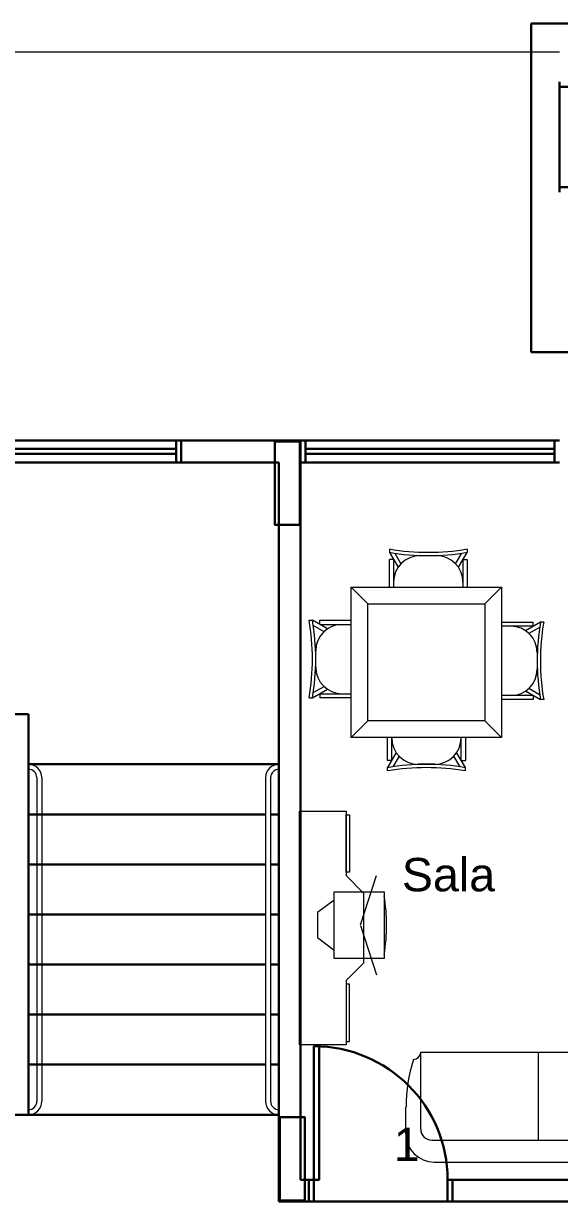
# Model space of a CAD drawing. Header units: inches. Extents: x -27 to 114, y -35 to 60.
# Drawn here: x -17.72 to -14.51, y 16.21 to 23.27 of the extents above; entities that cross this region are included whole.
import ezdxf

# ---------------------------------------------------------------- set-up
doc = ezdxf.new("R2010")
doc.units = ezdxf.units.IN
doc.header["$LTSCALE"] = 10
doc.header["$MEASUREMENT"] = 0
doc.linetypes.add('Dashed', pattern=[0.75, 0.5, -0.25])
for name, color, linetype, lineweight in [('DI-Detalhes', 6, 'Dashed', 30), ('ESQUADRIAS', 7, 'Continuous', 20), ('FO-PILARES', 2, 'Continuous', 30), ('xeixo', 3, 'Continuous', 20), ('xjanela-porta', 253, 'Continuous', 30), ('xmoveis', 253, 'Continuous', 20), ('xparede', 7, 'Continuous', 30), ('xpiso', 4, 'Continuous', 30), ('xtexto', 7, 'Continuous', 20)]:
    doc.layers.add(name, color=color, linetype=linetype, lineweight=lineweight)
doc.styles.add('Arial', font='arial.ttf')

msp = doc.modelspace()

# ---------------------------------------------------------------- linework, layer by layer
at = {"layer": 'DI-Detalhes'}
msp.add_lwpolyline([(-14.6845, 21.3034), (-12.2345, 21.3034), (-12.2345, 23.2734), (-14.6845, 23.2734), (-14.6845, 21.3034)], close=True, dxfattribs=at)
at = {"layer": 'ESQUADRIAS'}
for p, q in [((-17.6445, 18.7534), (-17.6445, 16.8134)), ((-17.6145, 18.7534), (-17.6145, 16.8134)), ((-16.2745, 18.7534), (-16.2745, 16.8134)), ((-16.2445, 18.7534), (-16.2445, 16.8134))]:
    msp.add_line(p, q, dxfattribs=at)
for centre, radius, start, end in [((-17.6945, 18.7534), 0.08, 0, 90), ((-17.6945, 18.7534), 0.05, 0, 90), ((-16.1945, 18.7534), 0.08, 90, 180), ((-16.1945, 18.7534), 0.05, 90, 180), ((-17.6945, 16.8129), 0.0797, 269.81, 0.18953), ((-17.694, 16.8129), 0.0495, 269.417, 0.58332), ((-16.195, 16.8129), 0.0797, 179.81, 270.19), ((-16.195, 16.8129), 0.0495, 179.417, 270.583)]:
    msp.add_arc(centre, radius, start, end, dxfattribs=at)
at = {"layer": 'FO-PILARES'}
for points in [[(-16.2195, 20.2689), (-16.1445, 20.2689), (-16.0695, 20.2689), (-16.0695, 20.5189), (-16.0695, 20.7689), (-16.1445, 20.7689), (-16.2195, 20.7689), (-16.2195, 20.5189), (-16.2195, 20.2689), (-16.2195, 20.2689)], [(-16.19, 16.2189), (-16.115, 16.2189), (-16.04, 16.2189), (-16.04, 16.4689), (-16.04, 16.7189), (-16.115, 16.7189), (-16.19, 16.7189), (-16.19, 16.4689), (-16.19, 16.2189), (-16.19, 16.2189)]]:
    msp.add_lwpolyline(points, close=True, dxfattribs=at)
at = {"layer": 'xeixo'}
msp.add_line((-21.0045, 23.1034), (-14.5145, 23.1034), dxfattribs=at)
at = {"layer": 'xjanela-porta'}
for p, q in [((-14.5145, 22.8934), (-14.5145, 22.2934)), ((-19.0095, 20.7734), (-16.8095, 20.7734)), ((-16.0345, 20.7734), (-14.5445, 20.7734)), ((-19.0095, 20.6434), (-16.8095, 20.6434)), ((-16.0345, 20.6434), (-14.5445, 20.6434))]:
    msp.add_line(p, q, dxfattribs=at)
for points in [[(-14.5145, 22.9234), (-14.5145, 22.8934), (-14.3845, 22.8934), (-14.3845, 22.9234)], [(-14.3845, 22.2634), (-14.3845, 22.2934), (-14.5145, 22.2934), (-14.5145, 22.2634)], [(-16.7795, 20.6434), (-16.8095, 20.6434), (-16.8095, 20.7734), (-16.7795, 20.7734)], [(-16.0645, 20.7734), (-16.0345, 20.7734), (-16.0345, 20.6434), (-16.0645, 20.6434)], [(-14.5145, 20.6434), (-14.5445, 20.6434), (-14.5445, 20.7734), (-14.5145, 20.7734)], [(-16.0145, 16.2134), (-15.9845, 16.2134), (-15.9845, 16.3434), (-16.0145, 16.3434)], [(-15.1545, 16.3434), (-15.1845, 16.3434), (-15.1845, 16.2134), (-15.1545, 16.2134)]]:
    msp.add_lwpolyline(points, dxfattribs=at)
for points in [[(-19.0095, 20.6934), (-16.8095, 20.6934), (-16.8095, 20.7234), (-19.0095, 20.7234), (-19.0095, 20.6934), (-19.0095, 20.6934)], [(-16.0345, 20.6934), (-14.5445, 20.6934), (-14.5445, 20.7234), (-16.0345, 20.7234), (-16.0345, 20.6934), (-16.0345, 20.6934)], [(-15.9845, 16.3434), (-15.9545, 16.3434), (-15.9545, 17.1434), (-15.9845, 17.1434), (-15.9845, 16.3434), (-15.9845, 16.3434)]]:
    msp.add_lwpolyline(points, close=True, dxfattribs=at)
msp.add_arc((-15.9845, 16.3434), 0.8, 0, 90, dxfattribs=at)
at = {"layer": 'xmoveis'}
for p, q in [((-15.5325, 20.1239), (-15.5325, 20.1039)), ((-15.0675, 20.1239), (-15.0675, 20.1039)), ((-15.5325, 20.1039), (-15.481, 20.0144)), ((-15.5325, 19.8944), (-15.5325, 20.0614)), ((-15.508, 20.0614), (-15.5325, 20.0614)), ((-15.508, 20.0614), (-15.508, 19.8944)), ((-15.501, 20.0989), (-15.464, 20.0354)), ((-15.3495, 20.0844), (-15.2505, 20.0844)), ((-15.136, 20.0354), (-15.099, 20.0989)), ((-15.1195, 20.0144), (-15.0675, 20.1039)), ((-15.0925, 20.0614), (-15.0925, 19.8944)), ((-15.0925, 20.0614), (-15.0675, 20.0614)), ((-15.0675, 20.0614), (-15.0675, 19.8944)), ((-15.662, 19.7944), (-15.762, 19.8944)), ((-14.862, 19.8944), (-14.962, 19.7944)), ((-16.0135, 19.6969), (-15.9935, 19.6969)), ((-15.904, 19.6449), (-15.9935, 19.6969)), ((-15.9245, 19.6284), (-15.9885, 19.6654)), ((-15.9505, 19.6969), (-15.762, 19.6969)), ((-15.9505, 19.6719), (-15.9505, 19.6969)), ((-15.9505, 19.6719), (-15.762, 19.6719)), ((-14.862, 19.6859), (-14.671, 19.6859)), ((-14.671, 19.6614), (-14.862, 19.6614)), ((-14.628, 19.6859), (-14.7175, 19.6344)), ((-14.633, 19.6544), (-14.697, 19.6174)), ((-14.671, 19.6614), (-14.671, 19.6859)), ((-14.608, 19.6859), (-14.628, 19.6859)), ((-15.974, 19.4149), (-15.974, 19.5139)), ((-14.6475, 19.5029), (-14.6475, 19.4039)), ((-15.9935, 19.2314), (-15.904, 19.2834)), ((-15.9885, 19.2629), (-15.9245, 19.2999)), ((-14.697, 19.2894), (-14.633, 19.2524)), ((-16.0135, 19.2314), (-15.9935, 19.2314)), ((-15.9505, 19.2564), (-15.762, 19.2564)), ((-15.9505, 19.2564), (-15.9505, 19.2314)), ((-15.762, 19.2314), (-15.9505, 19.2314)), ((-14.671, 19.2459), (-14.862, 19.2459)), ((-14.671, 19.2209), (-14.862, 19.2209)), ((-14.7175, 19.2729), (-14.628, 19.2209)), ((-14.671, 19.2459), (-14.671, 19.2209)), ((-14.608, 19.2209), (-14.628, 19.2209)), ((-15.662, 19.0944), (-15.762, 18.9944)), ((-14.962, 19.0944), (-14.862, 18.9944)), ((-15.5435, 18.8564), (-15.5435, 18.9944)), ((-15.5185, 18.8564), (-15.5185, 18.9944)), ((-15.103, 18.8564), (-15.103, 18.9944)), ((-15.078, 18.9944), (-15.078, 18.8564)), ((-15.4915, 18.9034), (-15.5435, 18.8134)), ((-15.5185, 18.8564), (-15.5435, 18.8564)), ((-15.475, 18.8824), (-15.512, 18.8184)), ((-15.1095, 18.8184), (-15.1465, 18.8824)), ((-15.078, 18.8134), (-15.13, 18.9034)), ((-15.103, 18.8564), (-15.078, 18.8564)), ((-15.5435, 18.7939), (-15.5435, 18.8134)), ((-15.2615, 18.8334), (-15.3605, 18.8334)), ((-15.078, 18.7939), (-15.078, 18.8134)), ((-16.072, 17.1519), (-16.072, 18.5519)), ((-16.072, 18.5519), (-15.792, 18.5519)), ((-15.792, 18.5519), (-15.792, 18.1669)), ((-15.792, 18.1879), (-15.792, 18.5309)), ((-15.792, 18.5309), (-15.771, 18.5309)), ((-15.771, 18.5309), (-15.771, 18.1879)), ((-15.771, 18.1879), (-15.792, 18.1879)), ((-15.792, 18.1669), (-15.687, 18.0619)), ((-15.705, 17.8719), (-15.6105, 18.1674)), ((-15.687, 18.0619), (-15.687, 17.6419)), ((-15.705, 17.8664), (-15.6105, 17.5714)), ((-15.687, 17.6419), (-15.792, 17.5369)), ((-15.792, 17.5369), (-15.792, 17.1519)), ((-15.792, 17.5159), (-15.792, 17.1729)), ((-15.771, 17.5159), (-15.792, 17.5159)), ((-15.771, 17.1729), (-15.771, 17.5159)), ((-15.792, 17.1729), (-15.771, 17.1729)), ((-15.792, 17.1519), (-16.072, 17.1519)), ((-15.3455, 16.6469), (-15.3455, 17.1089)), ((-15.3455, 17.1089), (-13.938, 17.1089)), ((-14.6415, 17.1089), (-14.6415, 16.5809)), ((-15.4335, 16.6179), (-15.4335, 16.7789)), ((-15.2795, 16.5809), (-14.004, 16.5809)), ((-15.265, 16.4489), (-14.0185, 16.4489))]:
    msp.add_line(p, q, dxfattribs=at)
for points in [[(-14.862, 19.8944), (-14.862, 18.9944), (-15.762, 18.9944), (-15.762, 19.8944), (-14.862, 19.8944), (-14.862, 19.8944)], [(-14.962, 19.7944), (-14.962, 19.0944), (-15.662, 19.0944), (-15.662, 19.7944), (-14.962, 19.7944), (-14.962, 19.7944)], [(-15.864, 17.6694), (-15.864, 18.0694), (-15.564, 18.0694), (-15.564, 17.6694), (-15.864, 17.6694), (-15.864, 17.6694)]]:
    msp.add_lwpolyline(points, close=True, dxfattribs=at)
msp.add_lwpolyline([(-15.864, 18.0194), (-15.964, 17.9444), (-15.964, 17.7944), (-15.864, 17.7194)], dxfattribs=at)
for centre, radius, start, end in [((-15.3, 21.4804), 1.3762, 260.271, 279.729), ((-15.3, 21.4604), 1.3762, 260.271, 279.729), ((-15.3495, 19.9259), 0.1583, 90, 180), ((-15.2505, 19.9259), 0.1583, 0, 90), ((-17.37, 19.4644), 1.3762, 350.271, 9.72904), ((-17.35, 19.4644), 1.3762, 350.271, 9.72904), ((-15.8155, 19.5139), 0.1583, 90, 180), ((-14.806, 19.5029), 0.1583, 0, 90), ((-13.2715, 19.4534), 1.3762, 170.271, 189.729), ((-13.252, 19.4534), 1.3762, 170.271, 189.729), ((-15.8155, 19.4149), 0.1583, 180, 270), ((-14.806, 19.4039), 0.1583, 270, 0), ((-15.3605, 18.9914), 0.1583, 180, 270), ((-15.2615, 18.9914), 0.1583, 270, 0), ((-15.311, 17.4569), 1.3762, 80.271, 99.729), ((-15.311, 17.4374), 1.3762, 80.271, 99.729), ((-16.597, 17.8694), 1.0475, 350.383, 9.61719), ((-15.3895, 17.1089), 0.044, 270, 359.997), ((-14.463, 16.7759), 0.9702, 162.682, 179.828), ((-15.265, 16.6179), 0.1686, 180, 270), ((-15.2795, 16.6469), 0.066, 180, 270)]:
    msp.add_arc(centre, radius, start, end, dxfattribs=at)
at = {"layer": 'xparede'}
for p, q in [((-16.0645, 20.7734), (-16.7795, 20.7734)), ((-16.7795, 20.6434), (-16.7795, 20.7734)), ((-16.0645, 20.6434), (-16.0645, 20.7734)), ((-16.7795, 20.6434), (-16.1945, 20.6434)), ((-16.1945, 16.2134), (-16.1945, 20.6434)), ((-16.0645, 16.3434), (-16.0645, 20.6434)), ((-17.8245, 19.1334), (-17.6945, 19.1334)), ((-17.6945, 16.7334), (-17.6945, 19.1334)), ((-17.8245, 16.7334), (-17.6945, 16.7334)), ((-16.0645, 16.3434), (-16.0145, 16.3434)), ((-16.0145, 16.3434), (-16.0145, 16.2134)), ((-15.1545, 16.3434), (-13.3895, 16.3434)), ((-15.1545, 16.3434), (-15.1545, 16.2134)), ((-16.1945, 16.2134), (-16.0145, 16.2134)), ((-15.1545, 16.2134), (-13.3895, 16.2134))]:
    msp.add_line(p, q, dxfattribs=at)
at = {"layer": 'xpiso'}
for p, q in [((-16.1945, 18.8334), (-17.6945, 18.8334)), ((-16.2745, 18.5334), (-17.6945, 18.5334)), ((-16.1945, 18.5334), (-16.2445, 18.5334)), ((-16.2745, 18.2334), (-17.6945, 18.2334)), ((-16.1945, 18.2334), (-16.2445, 18.2334)), ((-16.2745, 17.9334), (-17.6945, 17.9334)), ((-16.1945, 17.9334), (-16.2445, 17.9334)), ((-16.2745, 17.6334), (-17.6945, 17.6334)), ((-16.1945, 17.6334), (-16.2445, 17.6334)), ((-16.2745, 17.3334), (-17.6945, 17.3334)), ((-16.1945, 17.3334), (-16.2445, 17.3334)), ((-16.2745, 17.0334), (-17.6945, 17.0334)), ((-16.1945, 17.0334), (-16.2445, 17.0334)), ((-16.1945, 16.7334), (-17.6945, 16.7334)), ((-16.0145, 16.2134), (-15.1545, 16.2134))]:
    msp.add_line(p, q, dxfattribs=at)

# ---------------------------------------------------------------- texts
at = {"layer": 'xtexto', "char_height": 0.2, "attachment_point": 8, "line_spacing_factor": 0.798, "style": 'Arial'}
for s, insert, width in [('Sala', (-15.179, 18.0694), 0.778774), ('1', (-15.4295, 16.4564), 0.147336)]:
    msp.add_mtext(s, dxfattribs=dict(at, insert=insert, width=width))

doc.saveas('drawing.dxf')
